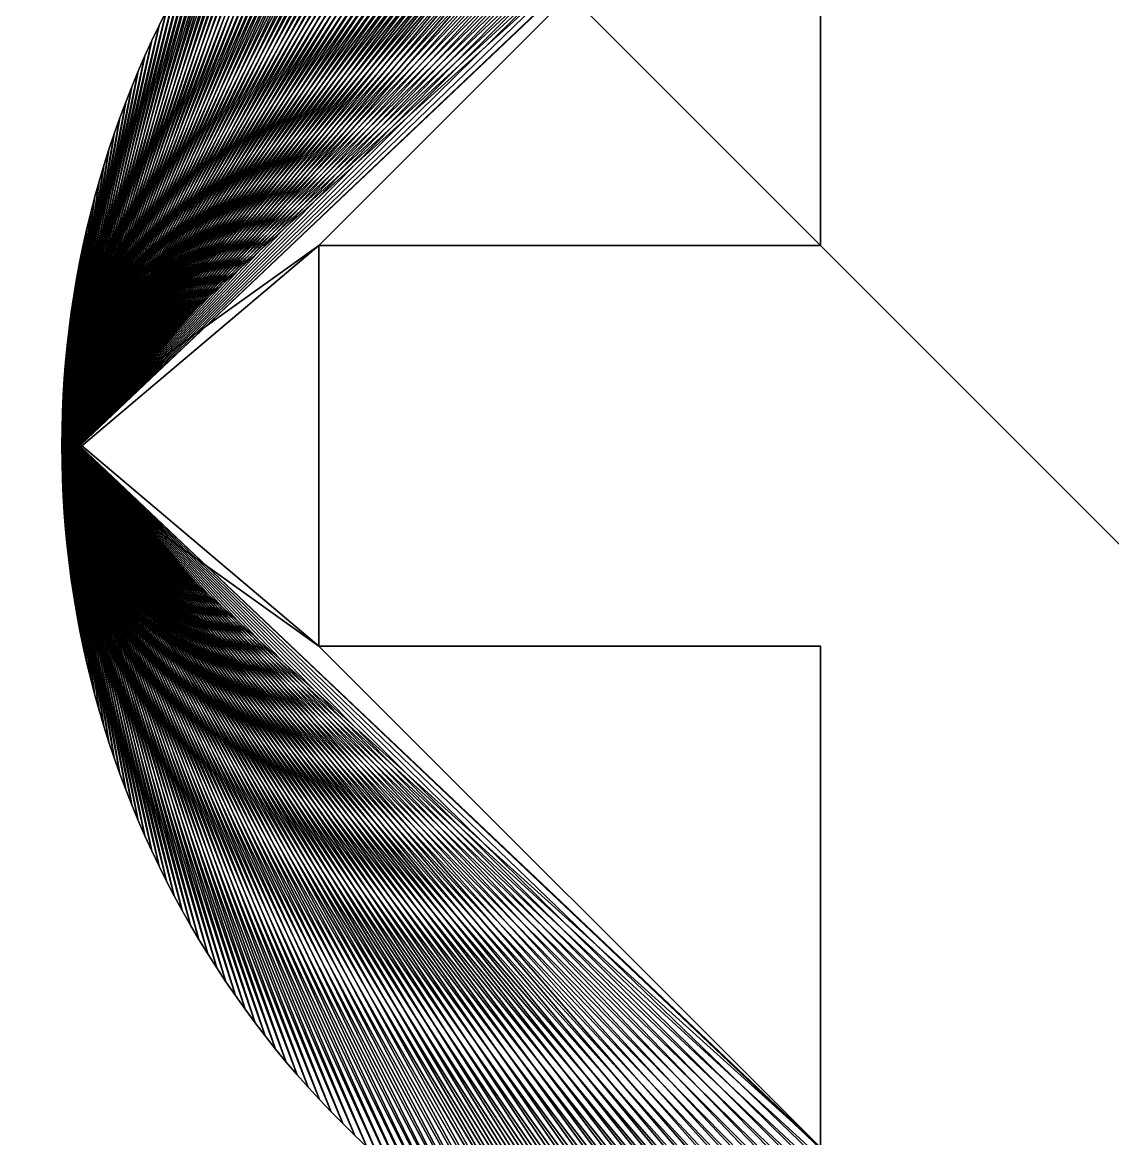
# Model space of a CAD drawing. Header units: metres. Extents: x -6.1 to 6.1, y -6.1 to 6.1.
# Drawn here: x -2.916 to 0.268, y -2.024 to 1.237 of the extents above; entities that cross this region are included whole.
import ezdxf

# ---------------------------------------------------------------- set-up
doc = ezdxf.new("R2010")
doc.units = ezdxf.units.M

msp = doc.modelspace()

# ---------------------------------------------------------------- linework, layer by layer
at = {"layer": 'STL2DXF'}
for points in [[(-6.1, -6.1, -0.9), (-6.1, 6.1, -0.9), (6.1, -6.1, -0.9)], [(6.1, -6.1, -0.9), (-6.1, 6.1, -0.9), (6.1, 6.1, -0.9)], [(-6.1, 6.1), (-6.1, -6.1), (6.1, -6.1)], [(6.1, 6.1), (-6.1, 6.1), (6.1, -6.1)], [(-2.79957, -0.048867), (-0.048867, 2.79957), (0, 2.8)], [(-2.79957, -0.048867), (0, 2.8), (0.048867, 2.79957)], [(0, 2.8, 5.1), (-2.79957, 0.048867, 5.1), (0.048867, 2.79957, 5.1)], [(-0.048867, 2.79957, 5.1), (-2.79957, 0.048867, 5.1), (0, 2.8, 5.1)], [(-2.79957, -0.048867), (-0.097719, 2.79829), (-0.048867, 2.79957)], [(-2.79957, -0.048867), (0.048867, 2.79957), (0.097719, 2.79829)], [(0.048867, 2.79957, 5.1), (-2.79957, 0.048867, 5.1), (0.097719, 2.79829, 5.1)], [(-0.097719, 2.79829, 5.1), (-2.79957, 0.048867, 5.1), (-0.048867, 2.79957, 5.1)], [(-2.79957, -0.048867), (-0.146541, 2.79616), (-0.097719, 2.79829)], [(-2.79957, -0.048867), (0.097719, 2.79829), (0.146541, 2.79616)], [(0.097719, 2.79829, 5.1), (-2.79957, 0.048867, 5.1), (0.146541, 2.79616, 5.1)], [(-0.146541, 2.79616, 5.1), (-2.79957, 0.048867, 5.1), (-0.097719, 2.79829, 5.1)], [(-2.79957, -0.048867), (-0.195318, 2.79318), (-0.146541, 2.79616)], [(-2.79957, -0.048867), (0.146541, 2.79616), (0.195318, 2.79318)], [(0.146541, 2.79616, 5.1), (-2.79957, 0.048867, 5.1), (0.195318, 2.79318, 5.1)], [(-0.195318, 2.79318, 5.1), (-2.79957, 0.048867, 5.1), (-0.146541, 2.79616, 5.1)], [(-2.79957, -0.048867), (-0.244036, 2.78934), (-0.195318, 2.79318)], [(-2.79957, -0.048867), (0.195318, 2.79318), (-0.585, 2.05)], [(-0.244036, 2.78934, 5.1), (-2.79957, 0.048867, 5.1), (-0.195318, 2.79318, 5.1)], [(0.195318, 2.79318, 5.1), (-2.79957, 0.048867, 5.1), (-0.585, 2.05, 5.1)], [(-2.79957, -0.048867), (-0.29268, 2.78466), (-0.244036, 2.78934)], [(-0.29268, 2.78466, 5.1), (-2.79957, 0.048867, 5.1), (-0.244036, 2.78934, 5.1)], [(-2.79957, -0.048867), (-0.341234, 2.77913), (-0.29268, 2.78466)], [(-0.341234, 2.77913, 5.1), (-2.79957, 0.048867, 5.1), (-0.29268, 2.78466, 5.1)], [(-2.79957, -0.048867), (-0.389685, 2.77275), (-0.341234, 2.77913)], [(-0.389685, 2.77275, 5.1), (-2.79957, 0.048867, 5.1), (-0.341234, 2.77913, 5.1)], [(-2.79957, -0.048867), (-0.438017, 2.76553), (-0.389685, 2.77275)], [(-0.438017, 2.76553, 5.1), (-2.79957, 0.048867, 5.1), (-0.389685, 2.77275, 5.1)], [(-2.79957, -0.048867), (-0.486215, 2.75746), (-0.438017, 2.76553)], [(-0.486215, 2.75746, 5.1), (-2.79957, 0.048867, 5.1), (-0.438017, 2.76553, 5.1)], [(-2.79957, -0.048867), (-0.534265, 2.74856), (-0.486215, 2.75746)], [(-0.534265, 2.74856, 5.1), (-2.79957, 0.048867, 5.1), (-0.486215, 2.75746, 5.1)], [(-2.79957, -0.048867), (-0.582153, 2.73881), (-0.534265, 2.74856)], [(-0.582153, 2.73881, 5.1), (-2.79957, 0.048867, 5.1), (-0.534265, 2.74856, 5.1)], [(-2.79957, -0.048867), (-0.629863, 2.72824), (-0.582153, 2.73881)], [(-0.629863, 2.72824, 5.1), (-2.79957, 0.048867, 5.1), (-0.582153, 2.73881, 5.1)], [(-2.79957, -0.048867), (-0.677381, 2.71683), (-0.629863, 2.72824)], [(-0.677381, 2.71683, 5.1), (-2.79957, 0.048867, 5.1), (-0.629863, 2.72824, 5.1)], [(-2.79957, -0.048867), (-0.724693, 2.70459), (-0.677381, 2.71683)], [(-0.724693, 2.70459, 5.1), (-2.79957, 0.048867, 5.1), (-0.677381, 2.71683, 5.1)], [(-2.79957, -0.048867), (-0.771785, 2.69153), (-0.724693, 2.70459)], [(-0.771785, 2.69153, 5.1), (-2.79957, 0.048867, 5.1), (-0.724693, 2.70459, 5.1)], [(-2.79957, -0.048867), (-0.818641, 2.67765), (-0.771785, 2.69153)], [(-0.818641, 2.67765, 5.1), (-2.79957, 0.048867, 5.1), (-0.771785, 2.69153, 5.1)], [(-2.79957, -0.048867), (-0.865248, 2.66296), (-0.818641, 2.67765)], [(-0.865248, 2.66296, 5.1), (-2.79957, 0.048867, 5.1), (-0.818641, 2.67765, 5.1)], [(-2.79957, -0.048867), (-0.911591, 2.64745), (-0.865248, 2.66296)], [(-0.911591, 2.64745, 5.1), (-2.79957, 0.048867, 5.1), (-0.865248, 2.66296, 5.1)], [(-2.79957, -0.048867), (-0.957656, 2.63114), (-0.911591, 2.64745)], [(-0.957656, 2.63114, 5.1), (-2.79957, 0.048867, 5.1), (-0.911591, 2.64745, 5.1)], [(-2.79957, -0.048867), (-1.00343, 2.61402), (-0.957656, 2.63114)], [(-1.00343, 2.61402, 5.1), (-2.79957, 0.048867, 5.1), (-0.957656, 2.63114, 5.1)], [(-2.79957, -0.048867), (-1.0489, 2.59611), (-1.00343, 2.61402)], [(-1.0489, 2.59611, 5.1), (-2.79957, 0.048867, 5.1), (-1.00343, 2.61402, 5.1)], [(-2.79957, -0.048867), (-1.09405, 2.57741), (-1.0489, 2.59611)], [(-1.09405, 2.57741, 5.1), (-2.79957, 0.048867, 5.1), (-1.0489, 2.59611, 5.1)], [(-2.79957, -0.048867), (-1.13886, 2.55793), (-1.09405, 2.57741)], [(-1.13886, 2.55793, 5.1), (-2.79957, 0.048867, 5.1), (-1.09405, 2.57741, 5.1)], [(-2.79957, -0.048867), (-1.18333, 2.53766), (-1.13886, 2.55793)], [(-1.18333, 2.53766, 5.1), (-2.79957, 0.048867, 5.1), (-1.13886, 2.55793, 5.1)], [(-2.79957, -0.048867), (-1.22744, 2.51662), (-1.18333, 2.53766)], [(-1.22744, 2.51662, 5.1), (-2.79957, 0.048867, 5.1), (-1.18333, 2.53766, 5.1)], [(-2.79957, -0.048867), (-1.27117, 2.49482), (-1.22744, 2.51662)], [(-1.27117, 2.49482, 5.1), (-2.79957, 0.048867, 5.1), (-1.22744, 2.51662, 5.1)], [(-2.79957, -0.048867), (-1.31452, 2.47225), (-1.27117, 2.49482)], [(-1.31452, 2.47225, 5.1), (-2.79957, 0.048867, 5.1), (-1.27117, 2.49482, 5.1)], [(-2.79957, -0.048867), (-1.35747, 2.44894), (-1.31452, 2.47225)], [(-1.35747, 2.44894, 5.1), (-2.79957, 0.048867, 5.1), (-1.31452, 2.47225, 5.1)], [(-2.79957, -0.048867), (-1.4, 2.42487), (-1.35747, 2.44894)], [(-1.4, 2.42487, 5.1), (-2.79957, 0.048867, 5.1), (-1.35747, 2.44894, 5.1)], [(-2.79957, -0.048867), (-1.44211, 2.40007), (-1.4, 2.42487)], [(-1.44211, 2.40007, 5.1), (-2.79957, 0.048867, 5.1), (-1.4, 2.42487, 5.1)], [(-2.79957, -0.048867), (-1.48377, 2.37453), (-1.44211, 2.40007)], [(-1.48377, 2.37453, 5.1), (-2.79957, 0.048867, 5.1), (-1.44211, 2.40007, 5.1)], [(-2.79957, -0.048867), (-1.52499, 2.34828), (-1.48377, 2.37453)], [(-1.52499, 2.34828, 5.1), (-2.79957, 0.048867, 5.1), (-1.48377, 2.37453, 5.1)], [(-2.79957, -0.048867), (-1.56574, 2.3213), (-1.52499, 2.34828)], [(-1.56574, 2.3213, 5.1), (-2.79957, 0.048867, 5.1), (-1.52499, 2.34828, 5.1)], [(-2.79957, -0.048867), (-1.60601, 2.29363), (-1.56574, 2.3213)], [(-1.60601, 2.29363, 5.1), (-2.79957, 0.048867, 5.1), (-1.56574, 2.3213, 5.1)], [(-2.79957, -0.048867), (-1.6458, 2.26525), (-1.60601, 2.29363)], [(-1.6458, 2.26525, 5.1), (-2.79957, 0.048867, 5.1), (-1.60601, 2.29363, 5.1)], [(-2.79957, -0.048867), (-1.68508, 2.23618), (-1.6458, 2.26525)], [(-1.68508, 2.23618, 5.1), (-2.79957, 0.048867, 5.1), (-1.6458, 2.26525, 5.1)], [(-2.79957, -0.048867), (-1.72385, 2.20643), (-1.68508, 2.23618)], [(-1.72385, 2.20643, 5.1), (-2.79957, 0.048867, 5.1), (-1.68508, 2.23618, 5.1)], [(-2.79957, -0.048867), (-1.7621, 2.17601), (-1.72385, 2.20643)], [(-1.7621, 2.17601, 5.1), (-2.79957, 0.048867, 5.1), (-1.72385, 2.20643, 5.1)], [(-2.79957, -0.048867), (-1.7998, 2.14492), (-1.7621, 2.17601)], [(-1.7998, 2.14492, 5.1), (-2.79957, 0.048867, 5.1), (-1.7621, 2.17601, 5.1)], [(-2.79957, -0.048867), (-1.83696, 2.11319), (-1.7998, 2.14492)], [(-1.83696, 2.11319, 5.1), (-2.79957, 0.048867, 5.1), (-1.7998, 2.14492, 5.1)], [(-2.79957, -0.048867), (-1.87357, 2.08081), (-1.83696, 2.11319)], [(-1.87357, 2.08081, 5.1), (-2.79957, 0.048867, 5.1), (-1.83696, 2.11319, 5.1)], [(-2.79957, -0.048867), (-1.90959, 2.04779), (-1.87357, 2.08081)], [(-1.90959, 2.04779, 5.1), (-2.79957, 0.048867, 5.1), (-1.87357, 2.08081, 5.1)], [(-2.05, 0.585), (-2.79957, -0.048867), (-0.585, 2.05)], [(-2.05, 0.585, 5.1), (-0.585, 2.05, 5.1), (-2.79957, 0.048867, 5.1)], [(-2.79957, -0.048867), (-1.94504, 2.01415), (-1.90959, 2.04779)], [(-1.94504, 2.01415, 5.1), (-2.79957, 0.048867, 5.1), (-1.90959, 2.04779, 5.1)], [(-0.585, 0.585), (-2.05, 0.585), (-0.585, 2.05)], [(-0.585, 0.585, 5.1), (-0.585, 2.05, 5.1), (-2.05, 0.585, 5.1)], [(-0.585, 2.05), (-0.585, 2.05, 5.1), (-0.585, 0.585, 5.1)], [(-0.585, 0.585), (-0.585, 2.05), (-0.585, 0.585, 5.1)], [(-2.79957, -0.048867), (-1.9799, 1.9799), (-1.94504, 2.01415)], [(-1.9799, 1.9799, 5.1), (-2.79957, 0.048867, 5.1), (-1.94504, 2.01415, 5.1)], [(-2.79957, -0.048867), (-2.01415, 1.94504), (-1.9799, 1.9799)], [(-2.01415, 1.94504, 5.1), (-2.79957, 0.048867, 5.1), (-1.9799, 1.9799, 5.1)], [(-2.79957, -0.048867), (-2.04779, 1.90959), (-2.01415, 1.94504)], [(-2.04779, 1.90959, 5.1), (-2.79957, 0.048867, 5.1), (-2.01415, 1.94504, 5.1)], [(-2.79957, -0.048867), (-2.08081, 1.87357), (-2.04779, 1.90959)], [(-2.08081, 1.87357, 5.1), (-2.79957, 0.048867, 5.1), (-2.04779, 1.90959, 5.1)], [(-2.79957, -0.048867), (-2.11319, 1.83696), (-2.08081, 1.87357)], [(-2.11319, 1.83696, 5.1), (-2.79957, 0.048867, 5.1), (-2.08081, 1.87357, 5.1)], [(-2.79957, -0.048867), (-2.14492, 1.7998), (-2.11319, 1.83696)], [(-2.14492, 1.7998, 5.1), (-2.79957, 0.048867, 5.1), (-2.11319, 1.83696, 5.1)], [(-2.79957, -0.048867), (-2.17601, 1.7621), (-2.14492, 1.7998)], [(-2.17601, 1.7621, 5.1), (-2.79957, 0.048867, 5.1), (-2.14492, 1.7998, 5.1)], [(-2.79957, -0.048867), (-2.20643, 1.72385), (-2.17601, 1.7621)], [(-2.20643, 1.72385, 5.1), (-2.79957, 0.048867, 5.1), (-2.17601, 1.7621, 5.1)], [(-2.79957, -0.048867), (-2.23618, 1.68508), (-2.20643, 1.72385)], [(-2.23618, 1.68508, 5.1), (-2.79957, 0.048867, 5.1), (-2.20643, 1.72385, 5.1)], [(-2.79957, -0.048867), (-2.26525, 1.6458), (-2.23618, 1.68508)], [(-2.26525, 1.6458, 5.1), (-2.79957, 0.048867, 5.1), (-2.23618, 1.68508, 5.1)], [(-2.79957, -0.048867), (-2.29363, 1.60601), (-2.26525, 1.6458)], [(-2.29363, 1.60601, 5.1), (-2.79957, 0.048867, 5.1), (-2.26525, 1.6458, 5.1)], [(-2.79957, -0.048867), (-2.3213, 1.56574), (-2.29363, 1.60601)], [(-2.3213, 1.56574, 5.1), (-2.79957, 0.048867, 5.1), (-2.29363, 1.60601, 5.1)], [(-2.79957, -0.048867), (-2.34828, 1.52499), (-2.3213, 1.56574)], [(-2.34828, 1.52499, 5.1), (-2.79957, 0.048867, 5.1), (-2.3213, 1.56574, 5.1)], [(-2.79957, -0.048867), (-2.37453, 1.48377), (-2.34828, 1.52499)], [(-2.37453, 1.48377, 5.1), (-2.79957, 0.048867, 5.1), (-2.34828, 1.52499, 5.1)], [(-2.79957, -0.048867), (-2.40007, 1.44211), (-2.37453, 1.48377)], [(-2.40007, 1.44211, 5.1), (-2.79957, 0.048867, 5.1), (-2.37453, 1.48377, 5.1)], [(-2.79957, -0.048867), (-2.42487, 1.4), (-2.40007, 1.44211)], [(-2.42487, 1.4, 5.1), (-2.79957, 0.048867, 5.1), (-2.40007, 1.44211, 5.1)], [(-2.79957, -0.048867), (-2.44894, 1.35747), (-2.42487, 1.4)], [(-2.44894, 1.35747, 5.1), (-2.79957, 0.048867, 5.1), (-2.42487, 1.4, 5.1)], [(-2.79957, -0.048867), (-2.47225, 1.31452), (-2.44894, 1.35747)], [(-2.47225, 1.31452, 5.1), (-2.79957, 0.048867, 5.1), (-2.44894, 1.35747, 5.1)], [(-2.79957, -0.048867), (-2.49482, 1.27117), (-2.47225, 1.31452)], [(-2.49482, 1.27117, 5.1), (-2.79957, 0.048867, 5.1), (-2.47225, 1.31452, 5.1)], [(-2.79957, -0.048867), (-2.51662, 1.22744), (-2.49482, 1.27117)], [(-2.51662, 1.22744, 5.1), (-2.79957, 0.048867, 5.1), (-2.49482, 1.27117, 5.1)], [(-2.51662, 1.22744), (-2.51662, 1.22744, 5.1), (-2.49482, 1.27117)], [(-2.49482, 1.27117), (-2.51662, 1.22744, 5.1), (-2.49482, 1.27117, 5.1)], [(-2.79957, -0.048867), (-2.53766, 1.18333), (-2.51662, 1.22744)], [(-2.53766, 1.18333, 5.1), (-2.79957, 0.048867, 5.1), (-2.51662, 1.22744, 5.1)], [(-2.53766, 1.18333), (-2.53766, 1.18333, 5.1), (-2.51662, 1.22744)], [(-2.51662, 1.22744), (-2.53766, 1.18333, 5.1), (-2.51662, 1.22744, 5.1)], [(-2.79957, -0.048867), (-2.55793, 1.13886), (-2.53766, 1.18333)], [(-2.55793, 1.13886, 5.1), (-2.79957, 0.048867, 5.1), (-2.53766, 1.18333, 5.1)], [(-2.55793, 1.13886), (-2.55793, 1.13886, 5.1), (-2.53766, 1.18333)], [(-2.53766, 1.18333), (-2.55793, 1.13886, 5.1), (-2.53766, 1.18333, 5.1)], [(-2.79957, -0.048867), (-2.57741, 1.09405), (-2.55793, 1.13886)], [(-2.57741, 1.09405, 5.1), (-2.79957, 0.048867, 5.1), (-2.55793, 1.13886, 5.1)], [(-2.57741, 1.09405), (-2.57741, 1.09405, 5.1), (-2.55793, 1.13886)], [(-2.55793, 1.13886), (-2.57741, 1.09405, 5.1), (-2.55793, 1.13886, 5.1)], [(-2.79957, -0.048867), (-2.59611, 1.0489), (-2.57741, 1.09405)], [(-2.59611, 1.0489, 5.1), (-2.79957, 0.048867, 5.1), (-2.57741, 1.09405, 5.1)], [(-2.59611, 1.0489), (-2.59611, 1.0489, 5.1), (-2.57741, 1.09405)], [(-2.57741, 1.09405), (-2.59611, 1.0489, 5.1), (-2.57741, 1.09405, 5.1)], [(-2.79957, -0.048867), (-2.61402, 1.00343), (-2.59611, 1.0489)], [(-2.61402, 1.00343, 5.1), (-2.79957, 0.048867, 5.1), (-2.59611, 1.0489, 5.1)], [(-2.61402, 1.00343), (-2.61402, 1.00343, 5.1), (-2.59611, 1.0489)], [(-2.59611, 1.0489), (-2.61402, 1.00343, 5.1), (-2.59611, 1.0489, 5.1)], [(-2.79957, -0.048867), (-2.63114, 0.957656), (-2.61402, 1.00343)], [(-2.63114, 0.957656, 5.1), (-2.79957, 0.048867, 5.1), (-2.61402, 1.00343, 5.1)], [(-2.63114, 0.957656), (-2.63114, 0.957656, 5.1), (-2.61402, 1.00343)], [(-2.61402, 1.00343), (-2.63114, 0.957656, 5.1), (-2.61402, 1.00343, 5.1)], [(-2.79957, -0.048867), (-2.64745, 0.911591), (-2.63114, 0.957656)], [(-2.64745, 0.911591, 5.1), (-2.79957, 0.048867, 5.1), (-2.63114, 0.957656, 5.1)], [(-2.64745, 0.911591), (-2.64745, 0.911591, 5.1), (-2.63114, 0.957656)], [(-2.63114, 0.957656), (-2.64745, 0.911591, 5.1), (-2.63114, 0.957656, 5.1)], [(-2.79957, -0.048867), (-2.66296, 0.865248), (-2.64745, 0.911591)], [(-2.66296, 0.865248, 5.1), (-2.79957, 0.048867, 5.1), (-2.64745, 0.911591, 5.1)], [(-2.66296, 0.865248), (-2.66296, 0.865248, 5.1), (-2.64745, 0.911591)], [(-2.64745, 0.911591), (-2.66296, 0.865248, 5.1), (-2.64745, 0.911591, 5.1)], [(-2.79957, -0.048867), (-2.67765, 0.818641), (-2.66296, 0.865248)], [(-2.67765, 0.818641, 5.1), (-2.79957, 0.048867, 5.1), (-2.66296, 0.865248, 5.1)], [(-2.67765, 0.818641), (-2.67765, 0.818641, 5.1), (-2.66296, 0.865248)], [(-2.66296, 0.865248), (-2.67765, 0.818641, 5.1), (-2.66296, 0.865248, 5.1)], [(-2.79957, -0.048867), (-2.69153, 0.771785), (-2.67765, 0.818641)], [(-2.69153, 0.771785, 5.1), (-2.79957, 0.048867, 5.1), (-2.67765, 0.818641, 5.1)], [(-2.69153, 0.771785), (-2.69153, 0.771785, 5.1), (-2.67765, 0.818641)], [(-2.67765, 0.818641), (-2.69153, 0.771785, 5.1), (-2.67765, 0.818641, 5.1)], [(-2.79957, -0.048867), (-2.70459, 0.724693), (-2.69153, 0.771785)], [(-2.70459, 0.724693, 5.1), (-2.79957, 0.048867, 5.1), (-2.69153, 0.771785, 5.1)], [(-2.70459, 0.724693), (-2.70459, 0.724693, 5.1), (-2.69153, 0.771785)], [(-2.69153, 0.771785), (-2.70459, 0.724693, 5.1), (-2.69153, 0.771785, 5.1)], [(-2.79957, -0.048867), (-2.71683, 0.677381), (-2.70459, 0.724693)], [(-2.71683, 0.677381, 5.1), (-2.79957, 0.048867, 5.1), (-2.70459, 0.724693, 5.1)], [(-2.71683, 0.677381), (-2.71683, 0.677381, 5.1), (-2.70459, 0.724693)], [(-2.70459, 0.724693), (-2.71683, 0.677381, 5.1), (-2.70459, 0.724693, 5.1)], [(-2.79957, -0.048867), (-2.72824, 0.629863), (-2.71683, 0.677381)], [(-2.72824, 0.629863, 5.1), (-2.79957, 0.048867, 5.1), (-2.71683, 0.677381, 5.1)], [(-2.72824, 0.629863), (-2.72824, 0.629863, 5.1), (-2.71683, 0.677381)], [(-2.71683, 0.677381), (-2.72824, 0.629863, 5.1), (-2.71683, 0.677381, 5.1)], [(-2.79957, -0.048867), (-2.73881, 0.582153), (-2.72824, 0.629863)], [(-2.73881, 0.582153, 5.1), (-2.79957, 0.048867, 5.1), (-2.72824, 0.629863, 5.1)], [(-2.73881, 0.582153), (-2.73881, 0.582153, 5.1), (-2.72824, 0.629863)], [(-2.72824, 0.629863), (-2.73881, 0.582153, 5.1), (-2.72824, 0.629863, 5.1)], [(-2.05, -0.585), (-2.79957, -0.048867), (-2.05, 0.585)], [(-2.05, -0.585, 5.1), (-2.05, 0.585, 5.1), (-2.79957, 0.048867, 5.1)], [(-2.79957, -0.048867), (-2.74856, 0.534265), (-2.73881, 0.582153)], [(-2.74856, 0.534265, 5.1), (-2.79957, 0.048867, 5.1), (-2.73881, 0.582153, 5.1)], [(-2.74856, 0.534265), (-2.74856, 0.534265, 5.1), (-2.73881, 0.582153)], [(-2.73881, 0.582153), (-2.74856, 0.534265, 5.1), (-2.73881, 0.582153, 5.1)], [(-2.05, 0.585), (-2.05, 0.585, 5.1), (-2.05, -0.585, 5.1)], [(-2.05, -0.585), (-2.05, 0.585), (-2.05, -0.585, 5.1)], [(-0.585, 0.585), (-0.585, 0.585, 5.1), (-2.05, 0.585, 5.1)], [(-2.05, 0.585), (-0.585, 0.585), (-2.05, 0.585, 5.1)], [(-2.79957, -0.048867), (-2.75746, 0.486215), (-2.74856, 0.534265)], [(-2.75746, 0.486215, 5.1), (-2.79957, 0.048867, 5.1), (-2.74856, 0.534265, 5.1)], [(-2.75746, 0.486215), (-2.75746, 0.486215, 5.1), (-2.74856, 0.534265)], [(-2.74856, 0.534265), (-2.75746, 0.486215, 5.1), (-2.74856, 0.534265, 5.1)], [(-2.79957, -0.048867), (-2.76553, 0.438017), (-2.75746, 0.486215)], [(-2.76553, 0.438017, 5.1), (-2.79957, 0.048867, 5.1), (-2.75746, 0.486215, 5.1)], [(-2.76553, 0.438017), (-2.76553, 0.438017, 5.1), (-2.75746, 0.486215)], [(-2.75746, 0.486215), (-2.76553, 0.438017, 5.1), (-2.75746, 0.486215, 5.1)], [(-2.79957, -0.048867), (-2.77275, 0.389685), (-2.76553, 0.438017)], [(-2.77275, 0.389685, 5.1), (-2.79957, 0.048867, 5.1), (-2.76553, 0.438017, 5.1)], [(-2.77275, 0.389685), (-2.77275, 0.389685, 5.1), (-2.76553, 0.438017)], [(-2.76553, 0.438017), (-2.77275, 0.389685, 5.1), (-2.76553, 0.438017, 5.1)], [(-2.79957, -0.048867), (-2.77913, 0.341234), (-2.77275, 0.389685)], [(-2.77913, 0.341234, 5.1), (-2.79957, 0.048867, 5.1), (-2.77275, 0.389685, 5.1)], [(-2.77913, 0.341234), (-2.77913, 0.341234, 5.1), (-2.77275, 0.389685)], [(-2.77275, 0.389685), (-2.77913, 0.341234, 5.1), (-2.77275, 0.389685, 5.1)], [(-2.79957, -0.048867), (-2.78466, 0.29268), (-2.77913, 0.341234)], [(-2.78466, 0.29268, 5.1), (-2.79957, 0.048867, 5.1), (-2.77913, 0.341234, 5.1)], [(-2.78466, 0.29268), (-2.78466, 0.29268, 5.1), (-2.77913, 0.341234)], [(-2.77913, 0.341234), (-2.78466, 0.29268, 5.1), (-2.77913, 0.341234, 5.1)], [(-2.79957, -0.048867), (-2.78934, 0.244036), (-2.78466, 0.29268)], [(-2.78934, 0.244036, 5.1), (-2.79957, 0.048867, 5.1), (-2.78466, 0.29268, 5.1)], [(-2.78934, 0.244036), (-2.78934, 0.244036, 5.1), (-2.78466, 0.29268)], [(-2.78466, 0.29268), (-2.78934, 0.244036, 5.1), (-2.78466, 0.29268, 5.1)], [(-2.79957, -0.048867), (-2.79318, 0.195318), (-2.78934, 0.244036)], [(-2.79318, 0.195318, 5.1), (-2.79957, 0.048867, 5.1), (-2.78934, 0.244036, 5.1)], [(-2.79318, 0.195318), (-2.79318, 0.195318, 5.1), (-2.78934, 0.244036)], [(-2.78934, 0.244036), (-2.79318, 0.195318, 5.1), (-2.78934, 0.244036, 5.1)], [(-2.79957, -0.048867), (-2.79616, 0.146541), (-2.79318, 0.195318)], [(-2.79616, 0.146541, 5.1), (-2.79957, 0.048867, 5.1), (-2.79318, 0.195318, 5.1)], [(-2.79616, 0.146541), (-2.79616, 0.146541, 5.1), (-2.79318, 0.195318)], [(-2.79318, 0.195318), (-2.79616, 0.146541, 5.1), (-2.79318, 0.195318, 5.1)], [(-2.79957, -0.048867), (-2.79829, 0.097719), (-2.79616, 0.146541)], [(-2.79829, 0.097719, 5.1), (-2.79957, 0.048867, 5.1), (-2.79616, 0.146541, 5.1)], [(-2.79829, 0.097719), (-2.79829, 0.097719, 5.1), (-2.79616, 0.146541)], [(-2.79616, 0.146541), (-2.79829, 0.097719, 5.1), (-2.79616, 0.146541, 5.1)], [(-2.79957, -0.048867), (-2.79957, 0.048867), (-2.79829, 0.097719)], [(-2.79957, 0.048867), (-2.79957, 0.048867, 5.1), (-2.79829, 0.097719)], [(-2.79829, 0.097719), (-2.79957, 0.048867, 5.1), (-2.79829, 0.097719, 5.1)], [(-2.8, 0), (-2.79957, 0.048867), (-2.79957, -0.048867)], [(-2.8, 0), (-2.8, 0, 5.1), (-2.79957, 0.048867)], [(-2.79957, 0.048867), (-2.8, 0, 5.1), (-2.79957, 0.048867, 5.1)], [(-2.79957, 0.048867, 5.1), (-2.8, 0, 5.1), (-2.79957, -0.048867, 5.1)], [(-2.79616, -0.146541, 5.1), (-2.79957, 0.048867, 5.1), (-2.79829, -0.097719, 5.1)], [(-2.79829, -0.097719, 5.1), (-2.79957, 0.048867, 5.1), (-2.79957, -0.048867, 5.1)], [(-2.79318, -0.195318, 5.1), (-2.79957, 0.048867, 5.1), (-2.79616, -0.146541, 5.1)], [(-2.78934, -0.244036, 5.1), (-2.79957, 0.048867, 5.1), (-2.79318, -0.195318, 5.1)], [(-2.78466, -0.29268, 5.1), (-2.79957, 0.048867, 5.1), (-2.78934, -0.244036, 5.1)], [(-2.77913, -0.341234, 5.1), (-2.79957, 0.048867, 5.1), (-2.78466, -0.29268, 5.1)], [(-2.77275, -0.389685, 5.1), (-2.79957, 0.048867, 5.1), (-2.77913, -0.341234, 5.1)], [(-2.76553, -0.438017, 5.1), (-2.79957, 0.048867, 5.1), (-2.77275, -0.389685, 5.1)], [(-2.75746, -0.486215, 5.1), (-2.79957, 0.048867, 5.1), (-2.76553, -0.438017, 5.1)], [(-2.74856, -0.534265, 5.1), (-2.79957, 0.048867, 5.1), (-2.75746, -0.486215, 5.1)], [(-2.73881, -0.582153, 5.1), (-2.79957, 0.048867, 5.1), (-2.74856, -0.534265, 5.1)], [(-2.72824, -0.629863, 5.1), (-2.79957, 0.048867, 5.1), (-2.73881, -0.582153, 5.1)], [(-2.71683, -0.677381, 5.1), (-2.79957, 0.048867, 5.1), (-2.72824, -0.629863, 5.1)], [(-2.70459, -0.724693, 5.1), (-2.79957, 0.048867, 5.1), (-2.71683, -0.677381, 5.1)], [(-2.69153, -0.771785, 5.1), (-2.79957, 0.048867, 5.1), (-2.70459, -0.724693, 5.1)], [(-2.67765, -0.818641, 5.1), (-2.79957, 0.048867, 5.1), (-2.69153, -0.771785, 5.1)], [(-2.66296, -0.865248, 5.1), (-2.79957, 0.048867, 5.1), (-2.67765, -0.818641, 5.1)], [(-2.64745, -0.911591, 5.1), (-2.79957, 0.048867, 5.1), (-2.66296, -0.865248, 5.1)], [(-2.63114, -0.957656, 5.1), (-2.79957, 0.048867, 5.1), (-2.64745, -0.911591, 5.1)], [(-2.61402, -1.00343, 5.1), (-2.79957, 0.048867, 5.1), (-2.63114, -0.957656, 5.1)], [(-2.59611, -1.0489, 5.1), (-2.79957, 0.048867, 5.1), (-2.61402, -1.00343, 5.1)], [(-2.57741, -1.09405, 5.1), (-2.79957, 0.048867, 5.1), (-2.59611, -1.0489, 5.1)], [(-2.55793, -1.13886, 5.1), (-2.79957, 0.048867, 5.1), (-2.57741, -1.09405, 5.1)], [(-2.53766, -1.18333, 5.1), (-2.79957, 0.048867, 5.1), (-2.55793, -1.13886, 5.1)], [(-2.51662, -1.22744, 5.1), (-2.79957, 0.048867, 5.1), (-2.53766, -1.18333, 5.1)], [(-2.49482, -1.27117, 5.1), (-2.79957, 0.048867, 5.1), (-2.51662, -1.22744, 5.1)], [(-2.47225, -1.31452, 5.1), (-2.79957, 0.048867, 5.1), (-2.49482, -1.27117, 5.1)], [(-2.44894, -1.35747, 5.1), (-2.79957, 0.048867, 5.1), (-2.47225, -1.31452, 5.1)], [(-2.42487, -1.4, 5.1), (-2.79957, 0.048867, 5.1), (-2.44894, -1.35747, 5.1)], [(-2.40007, -1.44211, 5.1), (-2.79957, 0.048867, 5.1), (-2.42487, -1.4, 5.1)], [(-2.37453, -1.48377, 5.1), (-2.79957, 0.048867, 5.1), (-2.40007, -1.44211, 5.1)], [(-2.34828, -1.52499, 5.1), (-2.79957, 0.048867, 5.1), (-2.37453, -1.48377, 5.1)], [(-2.3213, -1.56574, 5.1), (-2.79957, 0.048867, 5.1), (-2.34828, -1.52499, 5.1)], [(-2.29363, -1.60601, 5.1), (-2.79957, 0.048867, 5.1), (-2.3213, -1.56574, 5.1)], [(-2.26525, -1.6458, 5.1), (-2.79957, 0.048867, 5.1), (-2.29363, -1.60601, 5.1)], [(-2.23618, -1.68508, 5.1), (-2.79957, 0.048867, 5.1), (-2.26525, -1.6458, 5.1)], [(-2.20643, -1.72385, 5.1), (-2.79957, 0.048867, 5.1), (-2.23618, -1.68508, 5.1)], [(-2.17601, -1.7621, 5.1), (-2.79957, 0.048867, 5.1), (-2.20643, -1.72385, 5.1)], [(-2.14492, -1.7998, 5.1), (-2.79957, 0.048867, 5.1), (-2.17601, -1.7621, 5.1)], [(-2.11319, -1.83696, 5.1), (-2.79957, 0.048867, 5.1), (-2.14492, -1.7998, 5.1)], [(-2.08081, -1.87357, 5.1), (-2.79957, 0.048867, 5.1), (-2.11319, -1.83696, 5.1)], [(-2.04779, -1.90959, 5.1), (-2.79957, 0.048867, 5.1), (-2.08081, -1.87357, 5.1)], [(-2.01415, -1.94504, 5.1), (-2.79957, 0.048867, 5.1), (-2.04779, -1.90959, 5.1)], [(-1.9799, -1.9799, 5.1), (-2.79957, 0.048867, 5.1), (-2.01415, -1.94504, 5.1)], [(-1.94504, -2.01415, 5.1), (-2.79957, 0.048867, 5.1), (-1.9799, -1.9799, 5.1)], [(-1.90959, -2.04779, 5.1), (-2.79957, 0.048867, 5.1), (-1.94504, -2.01415, 5.1)], [(-1.87357, -2.08081, 5.1), (-2.79957, 0.048867, 5.1), (-1.90959, -2.04779, 5.1)], [(-1.83696, -2.11319, 5.1), (-2.79957, 0.048867, 5.1), (-1.87357, -2.08081, 5.1)], [(-1.7998, -2.14492, 5.1), (-2.79957, 0.048867, 5.1), (-1.83696, -2.11319, 5.1)], [(-1.7621, -2.17601, 5.1), (-2.79957, 0.048867, 5.1), (-1.7998, -2.14492, 5.1)], [(-1.72385, -2.20643, 5.1), (-2.79957, 0.048867, 5.1), (-1.7621, -2.17601, 5.1)], [(-1.68508, -2.23618, 5.1), (-2.79957, 0.048867, 5.1), (-1.72385, -2.20643, 5.1)], [(-1.6458, -2.26525, 5.1), (-2.79957, 0.048867, 5.1), (-1.68508, -2.23618, 5.1)], [(-1.60601, -2.29363, 5.1), (-2.79957, 0.048867, 5.1), (-1.6458, -2.26525, 5.1)], [(-1.56574, -2.3213, 5.1), (-2.79957, 0.048867, 5.1), (-1.60601, -2.29363, 5.1)], [(-1.52499, -2.34828, 5.1), (-2.79957, 0.048867, 5.1), (-1.56574, -2.3213, 5.1)], [(-1.48377, -2.37453, 5.1), (-2.79957, 0.048867, 5.1), (-1.52499, -2.34828, 5.1)], [(-1.44211, -2.40007, 5.1), (-2.79957, 0.048867, 5.1), (-1.48377, -2.37453, 5.1)], [(-1.4, -2.42487, 5.1), (-2.79957, 0.048867, 5.1), (-1.44211, -2.40007, 5.1)], [(-1.35747, -2.44894, 5.1), (-2.79957, 0.048867, 5.1), (-1.4, -2.42487, 5.1)], [(-1.31452, -2.47225, 5.1), (-2.79957, 0.048867, 5.1), (-1.35747, -2.44894, 5.1)], [(-1.27117, -2.49482, 5.1), (-2.79957, 0.048867, 5.1), (-1.31452, -2.47225, 5.1)], [(-1.22744, -2.51662, 5.1), (-2.79957, 0.048867, 5.1), (-1.27117, -2.49482, 5.1)], [(-1.18333, -2.53766, 5.1), (-2.79957, 0.048867, 5.1), (-1.22744, -2.51662, 5.1)], [(-1.13886, -2.55793, 5.1), (-2.79957, 0.048867, 5.1), (-1.18333, -2.53766, 5.1)], [(-1.09405, -2.57741, 5.1), (-2.79957, 0.048867, 5.1), (-1.13886, -2.55793, 5.1)], [(-1.0489, -2.59611, 5.1), (-2.79957, 0.048867, 5.1), (-1.09405, -2.57741, 5.1)], [(-1.00343, -2.61402, 5.1), (-2.79957, 0.048867, 5.1), (-1.0489, -2.59611, 5.1)], [(-0.957656, -2.63114, 5.1), (-2.79957, 0.048867, 5.1), (-1.00343, -2.61402, 5.1)], [(-0.911591, -2.64745, 5.1), (-2.79957, 0.048867, 5.1), (-0.957656, -2.63114, 5.1)], [(-0.865248, -2.66296, 5.1), (-2.79957, 0.048867, 5.1), (-0.911591, -2.64745, 5.1)], [(-0.818641, -2.67765, 5.1), (-2.79957, 0.048867, 5.1), (-0.865248, -2.66296, 5.1)], [(-0.771785, -2.69153, 5.1), (-2.79957, 0.048867, 5.1), (-0.818641, -2.67765, 5.1)], [(-0.724693, -2.70459, 5.1), (-2.79957, 0.048867, 5.1), (-0.771785, -2.69153, 5.1)], [(-0.677381, -2.71683, 5.1), (-2.79957, 0.048867, 5.1), (-0.724693, -2.70459, 5.1)], [(-0.629863, -2.72824, 5.1), (-2.79957, 0.048867, 5.1), (-0.677381, -2.71683, 5.1)], [(-0.582153, -2.73881, 5.1), (-2.79957, 0.048867, 5.1), (-0.629863, -2.72824, 5.1)], [(-0.534265, -2.74856, 5.1), (-2.79957, 0.048867, 5.1), (-0.582153, -2.73881, 5.1)], [(-0.486215, -2.75746, 5.1), (-2.79957, 0.048867, 5.1), (-0.534265, -2.74856, 5.1)], [(-0.438017, -2.76553, 5.1), (-2.79957, 0.048867, 5.1), (-0.486215, -2.75746, 5.1)], [(-0.389685, -2.77275, 5.1), (-2.79957, 0.048867, 5.1), (-0.438017, -2.76553, 5.1)], [(-0.341234, -2.77913, 5.1), (-2.79957, 0.048867, 5.1), (-0.389685, -2.77275, 5.1)], [(-0.29268, -2.78466, 5.1), (-2.79957, 0.048867, 5.1), (-0.341234, -2.77913, 5.1)], [(-0.244036, -2.78934, 5.1), (-2.79957, 0.048867, 5.1), (-0.29268, -2.78466, 5.1)], [(-0.195318, -2.79318, 5.1), (-2.79957, 0.048867, 5.1), (-0.244036, -2.78934, 5.1)], [(-0.146541, -2.79616, 5.1), (-2.79957, 0.048867, 5.1), (-0.195318, -2.79318, 5.1)], [(-0.097719, -2.79829, 5.1), (-2.79957, 0.048867, 5.1), (-0.146541, -2.79616, 5.1)], [(-0.048867, -2.79957, 5.1), (-2.79957, 0.048867, 5.1), (-0.097719, -2.79829, 5.1)], [(0, -2.8, 5.1), (-2.79957, 0.048867, 5.1), (-0.048867, -2.79957, 5.1)], [(0.048867, -2.79957, 5.1), (-2.79957, 0.048867, 5.1), (0, -2.8, 5.1)], [(0.097719, -2.79829, 5.1), (-2.79957, 0.048867, 5.1), (0.048867, -2.79957, 5.1)], [(0.146541, -2.79616, 5.1), (-2.79957, 0.048867, 5.1), (0.097719, -2.79829, 5.1)], [(0.195318, -2.79318, 5.1), (-2.79957, 0.048867, 5.1), (0.146541, -2.79616, 5.1)], [(-0.585, -2.05, 5.1), (-2.79957, 0.048867, 5.1), (0.195318, -2.79318, 5.1)], [(-0.585, -2.05, 5.1), (-2.05, -0.585, 5.1), (-2.79957, 0.048867, 5.1)], [(-2.8, 0), (-2.79957, -0.048867), (-2.8, 0, 5.1)], [(-2.8, 0, 5.1), (-2.79957, -0.048867), (-2.79957, -0.048867, 5.1)], [(-2.79957, -0.048867), (0.195318, -2.79318), (0.146541, -2.79616)], [(-2.79957, -0.048867), (0.146541, -2.79616), (0.097719, -2.79829)], [(-2.79957, -0.048867), (0.097719, -2.79829), (0.048867, -2.79957)], [(-2.79957, -0.048867), (0.048867, -2.79957), (0, -2.8)], [(-2.79957, -0.048867), (0, -2.8), (-0.048867, -2.79957)], [(-2.79957, -0.048867), (-0.048867, -2.79957), (-0.097719, -2.79829)], [(-2.79957, -0.048867), (-0.097719, -2.79829), (-0.146541, -2.79616)], [(-2.79957, -0.048867), (-0.146541, -2.79616), (-0.195318, -2.79318)], [(-2.79957, -0.048867), (-0.195318, -2.79318), (-0.244036, -2.78934)], [(-2.79957, -0.048867), (-0.244036, -2.78934), (-0.29268, -2.78466)], [(-2.79957, -0.048867), (-0.29268, -2.78466), (-0.341234, -2.77913)], [(-2.79957, -0.048867), (-0.341234, -2.77913), (-0.389685, -2.77275)], [(-2.79957, -0.048867), (-0.389685, -2.77275), (-0.438017, -2.76553)], [(-2.79957, -0.048867), (-0.438017, -2.76553), (-0.486215, -2.75746)], [(-2.79957, -0.048867), (-0.486215, -2.75746), (-0.534265, -2.74856)], [(-2.79957, -0.048867), (-0.534265, -2.74856), (-0.582153, -2.73881)], [(-2.79957, -0.048867), (-0.582153, -2.73881), (-0.629863, -2.72824)], [(-2.79957, -0.048867), (-0.629863, -2.72824), (-0.677381, -2.71683)], [(-2.79957, -0.048867), (-0.677381, -2.71683), (-0.724693, -2.70459)], [(-2.79957, -0.048867), (-0.724693, -2.70459), (-0.771785, -2.69153)], [(-2.79957, -0.048867), (-0.771785, -2.69153), (-0.818641, -2.67765)], [(-2.79957, -0.048867), (-0.818641, -2.67765), (-0.865248, -2.66296)], [(-2.79957, -0.048867), (-0.865248, -2.66296), (-0.911591, -2.64745)], [(-2.79957, -0.048867), (-0.911591, -2.64745), (-0.957656, -2.63114)], [(-2.79957, -0.048867), (-0.957656, -2.63114), (-1.00343, -2.61402)], [(-2.79957, -0.048867), (-1.00343, -2.61402), (-1.0489, -2.59611)], [(-2.79957, -0.048867), (-1.0489, -2.59611), (-1.09405, -2.57741)], [(-2.79957, -0.048867), (-1.09405, -2.57741), (-1.13886, -2.55793)], [(-2.79957, -0.048867), (-1.13886, -2.55793), (-1.18333, -2.53766)], [(-2.79957, -0.048867), (-1.18333, -2.53766), (-1.22744, -2.51662)], [(-2.79957, -0.048867), (-1.22744, -2.51662), (-1.27117, -2.49482)], [(-2.79957, -0.048867), (-1.27117, -2.49482), (-1.31452, -2.47225)], [(-2.79957, -0.048867), (-1.31452, -2.47225), (-1.35747, -2.44894)], [(-2.79957, -0.048867), (-1.35747, -2.44894), (-1.4, -2.42487)], [(-2.79957, -0.048867), (-1.4, -2.42487), (-1.44211, -2.40007)], [(-2.79957, -0.048867), (-1.44211, -2.40007), (-1.48377, -2.37453)], [(-2.79957, -0.048867), (-1.48377, -2.37453), (-1.52499, -2.34828)], [(-2.79957, -0.048867), (-1.52499, -2.34828), (-1.56574, -2.3213)], [(-2.79957, -0.048867), (-1.56574, -2.3213), (-1.60601, -2.29363)], [(-2.79957, -0.048867), (-1.60601, -2.29363), (-1.6458, -2.26525)], [(-2.79957, -0.048867), (-1.6458, -2.26525), (-1.68508, -2.23618)], [(-2.79957, -0.048867), (-1.68508, -2.23618), (-1.72385, -2.20643)], [(-2.79957, -0.048867), (-1.72385, -2.20643), (-1.7621, -2.17601)], [(-2.79957, -0.048867), (-1.7621, -2.17601), (-1.7998, -2.14492)], [(-2.79957, -0.048867), (-1.7998, -2.14492), (-1.83696, -2.11319)], [(-2.79957, -0.048867), (-1.83696, -2.11319), (-1.87357, -2.08081)], [(-2.79957, -0.048867), (-1.87357, -2.08081), (-1.90959, -2.04779)], [(-2.79957, -0.048867), (-1.90959, -2.04779), (-1.94504, -2.01415)], [(-2.79957, -0.048867), (-1.94504, -2.01415), (-1.9799, -1.9799)], [(-2.79957, -0.048867), (-1.9799, -1.9799), (-2.01415, -1.94504)], [(-2.79957, -0.048867), (-2.01415, -1.94504), (-2.04779, -1.90959)], [(-2.79957, -0.048867), (-2.04779, -1.90959), (-2.08081, -1.87357)], [(-2.79957, -0.048867), (-2.08081, -1.87357), (-2.11319, -1.83696)], [(-2.79957, -0.048867), (-2.11319, -1.83696), (-2.14492, -1.7998)], [(-2.79957, -0.048867), (-2.14492, -1.7998), (-2.17601, -1.7621)], [(-2.79957, -0.048867), (-2.17601, -1.7621), (-2.20643, -1.72385)], [(-2.79957, -0.048867), (-2.20643, -1.72385), (-2.23618, -1.68508)], [(-2.79957, -0.048867), (-2.23618, -1.68508), (-2.26525, -1.6458)], [(-2.79957, -0.048867), (-2.26525, -1.6458), (-2.29363, -1.60601)], [(-2.79957, -0.048867), (-2.29363, -1.60601), (-2.3213, -1.56574)], [(-2.79957, -0.048867), (-2.3213, -1.56574), (-2.34828, -1.52499)], [(-2.79957, -0.048867), (-2.34828, -1.52499), (-2.37453, -1.48377)], [(-2.79957, -0.048867), (-2.37453, -1.48377), (-2.40007, -1.44211)], [(-2.79957, -0.048867), (-2.40007, -1.44211), (-2.42487, -1.4)], [(-2.79957, -0.048867), (-2.42487, -1.4), (-2.44894, -1.35747)], [(-2.79957, -0.048867), (-2.44894, -1.35747), (-2.47225, -1.31452)], [(-2.79957, -0.048867), (-2.47225, -1.31452), (-2.49482, -1.27117)], [(-2.79957, -0.048867), (-2.49482, -1.27117), (-2.51662, -1.22744)], [(-2.79957, -0.048867), (-2.51662, -1.22744), (-2.53766, -1.18333)], [(-2.79957, -0.048867), (-2.53766, -1.18333), (-2.55793, -1.13886)], [(-2.79957, -0.048867), (-2.55793, -1.13886), (-2.57741, -1.09405)], [(-2.79957, -0.048867), (-2.57741, -1.09405), (-2.59611, -1.0489)], [(-2.79957, -0.048867), (-2.59611, -1.0489), (-2.61402, -1.00343)], [(-2.79957, -0.048867), (-2.61402, -1.00343), (-2.63114, -0.957656)], [(-2.79957, -0.048867), (-2.63114, -0.957656), (-2.64745, -0.911591)], [(-2.79957, -0.048867), (-2.64745, -0.911591), (-2.66296, -0.865248)], [(-2.79957, -0.048867), (-2.66296, -0.865248), (-2.67765, -0.818641)], [(-2.79957, -0.048867), (-2.67765, -0.818641), (-2.69153, -0.771785)], [(-2.79957, -0.048867), (-2.69153, -0.771785), (-2.70459, -0.724693)], [(-2.79957, -0.048867), (-2.70459, -0.724693), (-2.71683, -0.677381)], [(-2.79957, -0.048867), (-2.71683, -0.677381), (-2.72824, -0.629863)], [(-2.79957, -0.048867), (-2.72824, -0.629863), (-2.73881, -0.582153)], [(-2.79957, -0.048867), (-2.73881, -0.582153), (-2.74856, -0.534265)], [(-2.79957, -0.048867), (-2.74856, -0.534265), (-2.75746, -0.486215)], [(-2.79957, -0.048867), (-2.75746, -0.486215), (-2.76553, -0.438017)], [(-2.79957, -0.048867), (-2.76553, -0.438017), (-2.77275, -0.389685)], [(-2.79957, -0.048867), (-2.77275, -0.389685), (-2.77913, -0.341234)], [(-2.79957, -0.048867), (-2.77913, -0.341234), (-2.78466, -0.29268)], [(-2.79957, -0.048867), (-2.78466, -0.29268), (-2.78934, -0.244036)], [(-2.79957, -0.048867), (-2.78934, -0.244036), (-2.79318, -0.195318)], [(-2.79957, -0.048867), (-2.79318, -0.195318), (-2.79616, -0.146541)], [(-2.79957, -0.048867), (-2.79616, -0.146541), (-2.79829, -0.097719)], [(-2.79957, -0.048867), (-0.585, -2.05), (0.195318, -2.79318)], [(-0.585, -2.05), (-2.79957, -0.048867), (-2.05, -0.585)], [(-2.79957, -0.048867), (-2.79829, -0.097719), (-2.79957, -0.048867, 5.1)], [(-2.79957, -0.048867, 5.1), (-2.79829, -0.097719), (-2.79829, -0.097719, 5.1)], [(-2.79829, -0.097719), (-2.79616, -0.146541), (-2.79829, -0.097719, 5.1)], [(-2.79829, -0.097719, 5.1), (-2.79616, -0.146541), (-2.79616, -0.146541, 5.1)], [(-2.79616, -0.146541), (-2.79318, -0.195318), (-2.79616, -0.146541, 5.1)], [(-2.79616, -0.146541, 5.1), (-2.79318, -0.195318), (-2.79318, -0.195318, 5.1)], [(-2.79318, -0.195318), (-2.78934, -0.244036), (-2.79318, -0.195318, 5.1)], [(-2.79318, -0.195318, 5.1), (-2.78934, -0.244036), (-2.78934, -0.244036, 5.1)], [(-2.78934, -0.244036), (-2.78466, -0.29268), (-2.78934, -0.244036, 5.1)], [(-2.78934, -0.244036, 5.1), (-2.78466, -0.29268), (-2.78466, -0.29268, 5.1)], [(-2.78466, -0.29268), (-2.77913, -0.341234), (-2.78466, -0.29268, 5.1)], [(-2.78466, -0.29268, 5.1), (-2.77913, -0.341234), (-2.77913, -0.341234, 5.1)], [(-2.77913, -0.341234), (-2.77275, -0.389685), (-2.77913, -0.341234, 5.1)], [(-2.77913, -0.341234, 5.1), (-2.77275, -0.389685), (-2.77275, -0.389685, 5.1)], [(-2.77275, -0.389685), (-2.76553, -0.438017), (-2.77275, -0.389685, 5.1)], [(-2.77275, -0.389685, 5.1), (-2.76553, -0.438017), (-2.76553, -0.438017, 5.1)], [(-2.76553, -0.438017), (-2.75746, -0.486215), (-2.76553, -0.438017, 5.1)], [(-2.76553, -0.438017, 5.1), (-2.75746, -0.486215), (-2.75746, -0.486215, 5.1)], [(-2.75746, -0.486215), (-2.74856, -0.534265), (-2.75746, -0.486215, 5.1)], [(-2.75746, -0.486215, 5.1), (-2.74856, -0.534265), (-2.74856, -0.534265, 5.1)], [(-2.74856, -0.534265), (-2.73881, -0.582153), (-2.74856, -0.534265, 5.1)], [(-2.74856, -0.534265, 5.1), (-2.73881, -0.582153), (-2.73881, -0.582153, 5.1)], [(-2.73881, -0.582153), (-2.72824, -0.629863), (-2.73881, -0.582153, 5.1)], [(-2.73881, -0.582153, 5.1), (-2.72824, -0.629863), (-2.72824, -0.629863, 5.1)], [(-0.585, -2.05), (-2.05, -0.585), (-0.585, -0.585)], [(-0.585, -0.585, 5.1), (-0.585, -0.585), (-2.05, -0.585, 5.1)], [(-2.05, -0.585, 5.1), (-0.585, -0.585), (-2.05, -0.585)], [(-0.585, -2.05, 5.1), (-0.585, -0.585, 5.1), (-2.05, -0.585, 5.1)], [(-0.585, -0.585), (-0.585, -0.585, 5.1), (-0.585, -2.05, 5.1)], [(-0.585, -2.05), (-0.585, -0.585), (-0.585, -2.05, 5.1)], [(-2.72824, -0.629863), (-2.71683, -0.677381), (-2.72824, -0.629863, 5.1)], [(-2.72824, -0.629863, 5.1), (-2.71683, -0.677381), (-2.71683, -0.677381, 5.1)], [(-2.71683, -0.677381), (-2.70459, -0.724693), (-2.71683, -0.677381, 5.1)], [(-2.71683, -0.677381, 5.1), (-2.70459, -0.724693), (-2.70459, -0.724693, 5.1)], [(-2.70459, -0.724693), (-2.69153, -0.771785), (-2.70459, -0.724693, 5.1)], [(-2.70459, -0.724693, 5.1), (-2.69153, -0.771785), (-2.69153, -0.771785, 5.1)], [(-2.69153, -0.771785), (-2.67765, -0.818641), (-2.69153, -0.771785, 5.1)], [(-2.69153, -0.771785, 5.1), (-2.67765, -0.818641), (-2.67765, -0.818641, 5.1)], [(-2.67765, -0.818641), (-2.66296, -0.865248), (-2.67765, -0.818641, 5.1)], [(-2.67765, -0.818641, 5.1), (-2.66296, -0.865248), (-2.66296, -0.865248, 5.1)], [(-2.66296, -0.865248), (-2.64745, -0.911591), (-2.66296, -0.865248, 5.1)], [(-2.66296, -0.865248, 5.1), (-2.64745, -0.911591), (-2.64745, -0.911591, 5.1)], [(-2.64745, -0.911591), (-2.63114, -0.957656), (-2.64745, -0.911591, 5.1)], [(-2.64745, -0.911591, 5.1), (-2.63114, -0.957656), (-2.63114, -0.957656, 5.1)], [(-2.63114, -0.957656), (-2.61402, -1.00343), (-2.63114, -0.957656, 5.1)], [(-2.63114, -0.957656, 5.1), (-2.61402, -1.00343), (-2.61402, -1.00343, 5.1)], [(-2.61402, -1.00343), (-2.59611, -1.0489), (-2.61402, -1.00343, 5.1)], [(-2.61402, -1.00343, 5.1), (-2.59611, -1.0489), (-2.59611, -1.0489, 5.1)], [(-2.59611, -1.0489), (-2.57741, -1.09405), (-2.59611, -1.0489, 5.1)], [(-2.59611, -1.0489, 5.1), (-2.57741, -1.09405), (-2.57741, -1.09405, 5.1)], [(-2.57741, -1.09405), (-2.55793, -1.13886), (-2.57741, -1.09405, 5.1)], [(-2.57741, -1.09405, 5.1), (-2.55793, -1.13886), (-2.55793, -1.13886, 5.1)], [(-2.55793, -1.13886), (-2.53766, -1.18333), (-2.55793, -1.13886, 5.1)], [(-2.55793, -1.13886, 5.1), (-2.53766, -1.18333), (-2.53766, -1.18333, 5.1)], [(-2.53766, -1.18333), (-2.51662, -1.22744), (-2.53766, -1.18333, 5.1)], [(-2.53766, -1.18333, 5.1), (-2.51662, -1.22744), (-2.51662, -1.22744, 5.1)], [(-2.51662, -1.22744), (-2.49482, -1.27117), (-2.51662, -1.22744, 5.1)], [(-2.51662, -1.22744, 5.1), (-2.49482, -1.27117), (-2.49482, -1.27117, 5.1)], [(-2.49482, -1.27117), (-2.47225, -1.31452), (-2.49482, -1.27117, 5.1)], [(-2.49482, -1.27117, 5.1), (-2.47225, -1.31452), (-2.47225, -1.31452, 5.1)], [(-2.47225, -1.31452), (-2.44894, -1.35747), (-2.47225, -1.31452, 5.1)], [(-2.47225, -1.31452, 5.1), (-2.44894, -1.35747), (-2.44894, -1.35747, 5.1)], [(-2.44894, -1.35747), (-2.42487, -1.4), (-2.44894, -1.35747, 5.1)], [(-2.44894, -1.35747, 5.1), (-2.42487, -1.4), (-2.42487, -1.4, 5.1)], [(-2.42487, -1.4), (-2.40007, -1.44211), (-2.42487, -1.4, 5.1)], [(-2.42487, -1.4, 5.1), (-2.40007, -1.44211), (-2.40007, -1.44211, 5.1)], [(-2.40007, -1.44211), (-2.37453, -1.48377), (-2.40007, -1.44211, 5.1)], [(-2.40007, -1.44211, 5.1), (-2.37453, -1.48377), (-2.37453, -1.48377, 5.1)], [(-2.37453, -1.48377), (-2.34828, -1.52499), (-2.37453, -1.48377, 5.1)], [(-2.37453, -1.48377, 5.1), (-2.34828, -1.52499), (-2.34828, -1.52499, 5.1)], [(-2.34828, -1.52499), (-2.3213, -1.56574), (-2.34828, -1.52499, 5.1)], [(-2.34828, -1.52499, 5.1), (-2.3213, -1.56574), (-2.3213, -1.56574, 5.1)], [(-2.3213, -1.56574), (-2.29363, -1.60601), (-2.3213, -1.56574, 5.1)], [(-2.3213, -1.56574, 5.1), (-2.29363, -1.60601), (-2.29363, -1.60601, 5.1)], [(-2.29363, -1.60601), (-2.26525, -1.6458), (-2.29363, -1.60601, 5.1)], [(-2.29363, -1.60601, 5.1), (-2.26525, -1.6458), (-2.26525, -1.6458, 5.1)], [(-2.26525, -1.6458), (-2.23618, -1.68508), (-2.26525, -1.6458, 5.1)], [(-2.26525, -1.6458, 5.1), (-2.23618, -1.68508), (-2.23618, -1.68508, 5.1)], [(-2.23618, -1.68508), (-2.20643, -1.72385), (-2.23618, -1.68508, 5.1)], [(-2.23618, -1.68508, 5.1), (-2.20643, -1.72385), (-2.20643, -1.72385, 5.1)], [(-2.20643, -1.72385), (-2.17601, -1.7621), (-2.20643, -1.72385, 5.1)], [(-2.20643, -1.72385, 5.1), (-2.17601, -1.7621), (-2.17601, -1.7621, 5.1)], [(-2.17601, -1.7621), (-2.14492, -1.7998), (-2.17601, -1.7621, 5.1)], [(-2.17601, -1.7621, 5.1), (-2.14492, -1.7998), (-2.14492, -1.7998, 5.1)], [(-2.14492, -1.7998), (-2.11319, -1.83696), (-2.14492, -1.7998, 5.1)], [(-2.14492, -1.7998, 5.1), (-2.11319, -1.83696), (-2.11319, -1.83696, 5.1)], [(-2.11319, -1.83696), (-2.08081, -1.87357), (-2.11319, -1.83696, 5.1)], [(-2.11319, -1.83696, 5.1), (-2.08081, -1.87357), (-2.08081, -1.87357, 5.1)], [(-2.08081, -1.87357), (-2.04779, -1.90959), (-2.08081, -1.87357, 5.1)], [(-2.08081, -1.87357, 5.1), (-2.04779, -1.90959), (-2.04779, -1.90959, 5.1)], [(-2.04779, -1.90959), (-2.01415, -1.94504), (-2.04779, -1.90959, 5.1)], [(-2.04779, -1.90959, 5.1), (-2.01415, -1.94504), (-2.01415, -1.94504, 5.1)], [(-2.01415, -1.94504), (-1.9799, -1.9799), (-2.01415, -1.94504, 5.1)], [(-2.01415, -1.94504, 5.1), (-1.9799, -1.9799), (-1.9799, -1.9799, 5.1)], [(-1.9799, -1.9799, 5.1), (-1.9799, -1.9799), (-1.94504, -2.01415)], [(-1.94504, -2.01415, 5.1), (-1.9799, -1.9799, 5.1), (-1.94504, -2.01415)], [(-1.94504, -2.01415, 5.1), (-1.94504, -2.01415), (-1.90959, -2.04779)], [(-1.90959, -2.04779, 5.1), (-1.94504, -2.01415, 5.1), (-1.90959, -2.04779)]]:
    msp.add_3dface(points, dxfattribs=at)

doc.saveas('drawing.dxf')
